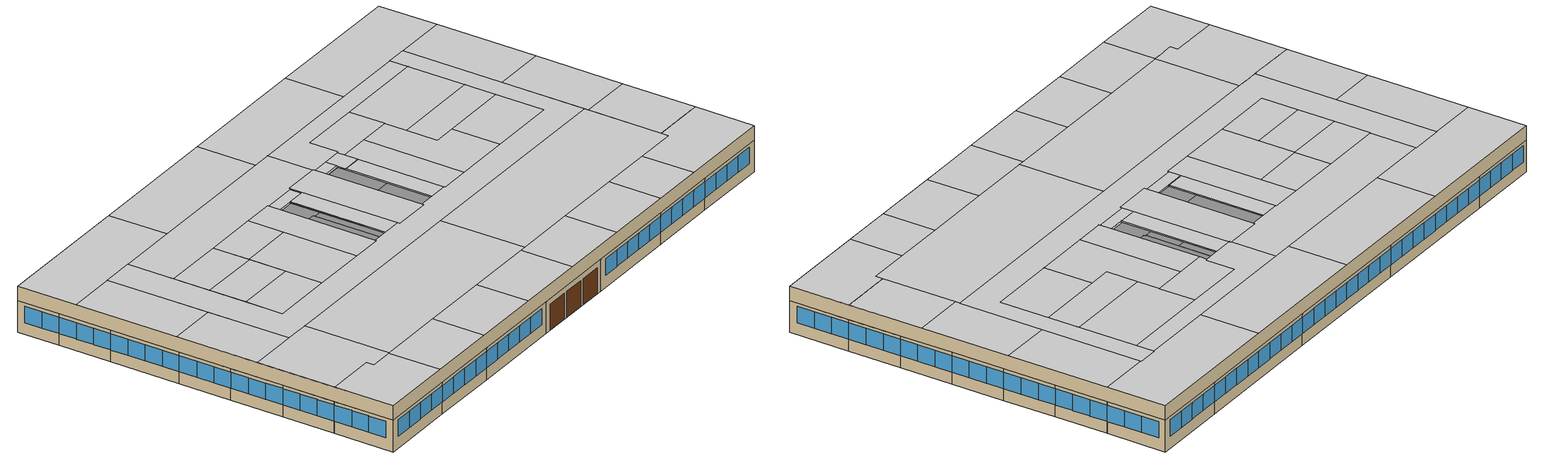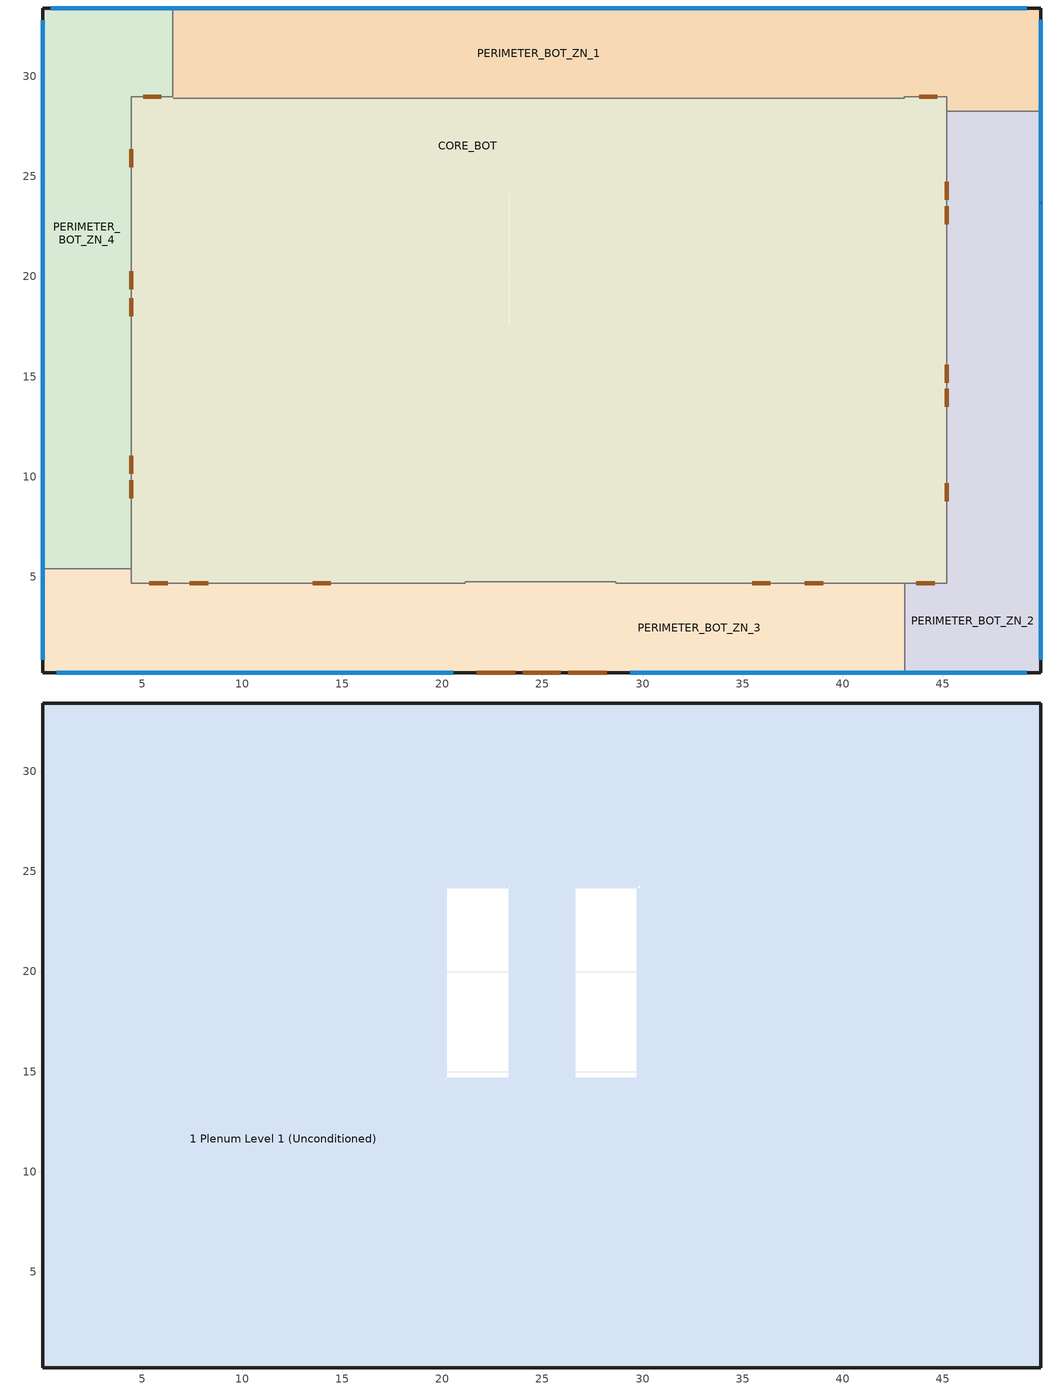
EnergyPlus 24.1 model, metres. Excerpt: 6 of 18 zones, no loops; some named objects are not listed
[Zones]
CORE_BOT
 floor ground (aim2882): 12.71,20.47 12.71,24.23 17.54,24.23 17.54,20.47 z0; 29.72,23.47 29.72,24.16 29.87,24.16 29.87,26.65 34.98,26.65 34.98,22.31 32.39,22.31 32.39,23.47 z0; 34.98,22.31 34.98,26.65 39.4,26.65 39.4,14.63 35.59,14.63 35.59,22.31 z0; 39.4,14.63 39.4,26.65 43,26.65 43,13.95 40.69,13.95 40.69,14.63 z0; 32.39,10.47 32.39,14.63 40.69,14.63 40.69,13.95 43,13.95 43,4.68 35,4.68 35,10.47 z0; 29.87,26.65 29.87,28.91 43.09,28.91 43.09,28.98 45.2,28.98 45.2,4.68 43,4.68 43,26.65 z0; 28.67,4.68 28.67,12.45 32.39,12.45 32.39,10.47 35,10.47 35,4.68 z0; 32.39,14.63 32.39,22.31 35.59,22.31 35.59,14.63 z0; 20.2,14.7 20.2,17.59 20.88,17.59 20.88,14.7 z0; 29.06,14.7 29.06,17.6 29.72,17.6 29.72,14.7 z0; 20.88,14.7 20.88,17.59 23.31,17.59 23.31,14.7 z0; 26.64,14.7 26.64,17.6 29.06,17.6 29.06,14.7 z0; 17.54,12.45 17.54,14.63 20.2,14.63 20.2,14.7 23.38,14.7 23.38,14.55 26.64,14.55 26.64,14.7 29.72,14.7 29.72,14.63 32.39,14.63 32.39,12.45 28.67,12.45 28.67,4.76 21.15,4.76 21.15,12.45 z0; 23.31,14.7 23.31,17.59 23.38,17.59 23.38,24.31 26.64,24.31 26.64,14.55 23.38,14.55 23.38,14.7 z0; 20.2,17.59 20.2,24.16 23.31,24.16 23.31,17.59 z0; 26.64,17.6 26.64,24.16 29.72,24.16 29.72,17.6 z0; 17.54,14.63 17.54,24.23 20.05,24.23 20.2,24.16 20.2,14.63 z0; 29.72,14.63 29.72,23.47 32.39,23.47 32.39,14.63 z0; 12.71,14.63 12.71,20.47 17.54,20.47 17.54,14.63 z0; 14.9,4.68 14.9,10.47 17.54,10.47 17.54,12.45 21.15,12.45 21.15,4.68 z0; 6.56,4.68 6.56,13.95 12.63,13.95 12.63,14.63 17.54,14.63 17.54,10.47 14.9,10.47 14.9,4.68 z0; 6.56,13.95 6.56,26.69 12.63,26.69 12.63,24.23 12.71,24.23 12.71,14.63 12.63,14.63 12.63,13.95 z0; 6.56,26.69 6.56,28.91 29.87,28.91 29.87,24.16 26.64,24.16 26.64,24.31 23.38,24.31 23.38,24.16 20.2,24.16 20.2,24.23 12.63,24.23 12.63,26.69 z0; 4.44,4.68 4.44,28.98 6.52,28.98 6.56,28.91 6.56,26.73 6.52,26.65 6.52,4.68 z0
 wall to PERIMETER_BOT_ZN_1 ({80148992-2e3f-48ac-8c4d-8f17d7c01d4a}): 43.09,28.91 30.94,28.91 29.87,28.91 18.71,28.91 6.56,28.91 z0:2.71
 wall to PERIMETER_BOT_ZN_1 (aim2911): 45.2,28.27 45.2,28.98 43.09,28.98 43.09,28.91 z0:2.71
 wall to PERIMETER_BOT_ZN_3 (aim2911): 28.67,4.68 35,4.68 37.01,4.68 43,4.68 / 6.83,4.68 12.93,4.68 14.9,4.68 21.15,4.68 / 4.44,5.41 4.44,4.68 6.52,4.68 z0:2.71; 21.15,4.7 21.15,4.76 / 28.67,4.76 28.67,4.7 z0:2.7; 43,4.68,0 43.09,4.68,0 43.09,4.68,2.71 43,4.68,2.7; 6.56,4.68,0 6.83,4.68,0 6.83,4.68,2.71 6.56,4.68,2.7
 wall to PERIMETER_BOT_ZN_2 (aim2911): 43.09,4.68 45.2,4.68 45.2,5.41 45.2,9.99 45.2,14.55 45.2,19.13 45.2,23.68 45.2,28.27 z0:2.71
 wall to PERIMETER_BOT_ZN_3 ({80148992-2e3f-48ac-8c4d-8f17d7c01d4a}): 21.15,4.76 28.67,4.76 z0:2.71
 wall to PERIMETER_BOT_ZN_4 (aim2911): 4.44,25.2 4.44,19.12 4.44,14.56 4.44,9.99 4.44,5.41 / 6.52,28.98 4.44,28.98 z0:2.71; 4.44,25.2,0 4.44,25.2,2.71 4.44,28.98,2.71 4.44,28.97,2.7 4.44,28.97,0
 door inside (aim2945): 38.11,4.68 39.02,4.68 / 35.48,4.68 36.39,4.68 / 44.74,28.98 43.83,28.98 / 45.2,23.84 45.2,24.74 / 45.2,22.62 45.2,23.52 / 45.2,14.71 45.2,15.61 / 45.2,13.49 45.2,14.39 / 45.2,8.77 45.2,9.67 / 43.69,4.68 44.59,4.68 / 13.51,4.68 14.41,4.68 / 7.39,4.68 8.29,4.68 / 5.36,4.68 6.27,4.68 / 4.44,9.83 4.44,8.93 / 4.44,11.05 4.44,10.15 / 4.44,18.92 4.44,18.01 / 4.44,20.26 4.44,19.36 / 4.44,26.36 4.44,25.46 / 5.96,28.98 5.06,28.98 z0.01:2.13
PERIMETER_BOT_ZN_1
 floor ground (aim2882): 6.52,28.98 6.52,33.42 18.71,33.42 18.71,28.91 6.56,28.91 z0; 18.71,28.91 18.71,33.42 30.94,33.42 30.94,28.91 z0; 30.94,28.91 30.94,33.42 43.09,33.42 43.09,28.91 z0; 43.09,28.98 43.09,33.42 49.89,33.42 49.89,28.27 45.2,28.27 45.2,28.98 z0
 wall outside (aim2773): 49.89,28.27 49.89,33.42 43.09,33.42 30.94,33.42 18.71,33.42 6.52,33.42 z0:2.71
 wall to PERIMETER_BOT_ZN_4 (aim2911): 6.52,33.42 6.52,28.98 z0:2.71
 wall to PERIMETER_BOT_ZN_2 (aim2911): 45.2,28.27 49.89,28.27 z0:2.71
 window (aim2976): 14.13,33.42 12.62,33.42 / 12.61,33.42 11.1,33.42 / 11.08,33.42 9.57,33.42 / 9.56,33.42 8.05,33.42 / 8.04,33.42 6.53,33.42 / 15.66,33.42 14.15,33.42 / 17.18,33.42 15.67,33.42 / 18.7,33.42 17.19,33.42 / 21.75,33.42 20.24,33.42 / 30.9,33.42 29.39,33.42 / 29.37,33.42 27.86,33.42 / 27.85,33.42 26.34,33.42 / 20.23,33.42 18.72,33.42 / 24.8,33.42 23.29,33.42 / 23.28,33.42 21.77,33.42 / 26.32,33.42 24.81,33.42 / 40.04,33.42 38.53,33.42 / 36.99,33.42 35.48,33.42 / 38.52,33.42 37.01,33.42 / 41.56,33.42 40.05,33.42 / 43.08,33.42 41.58,33.42 / 35.47,33.42 33.96,33.42 / 33.94,33.42 32.43,33.42 / 32.42,33.42 30.94,33.42 / 49.18,33.42 47.67,33.42 / 44.61,33.42 43.1,33.42 / 46.14,33.42 44.63,33.42 / 47.66,33.42 46.15,33.42 / 49.89,31.32 49.89,32.83 / 49.89,28.28 49.89,29.79 / 49.89,29.8 49.89,31.31 z1.03:2.42
PERIMETER_BOT_ZN_2
 floor ground (aim2882): 45.2,23.68 45.2,28.27 49.89,28.27 49.89,23.68 z0; 45.2,19.13 45.2,23.68 49.89,23.68 49.89,19.13 z0; 45.2,14.55 45.2,19.13 49.89,19.13 49.89,14.55 z0; 45.2,9.99 45.2,14.55 49.89,14.55 49.89,9.99 z0; 45.2,5.41 45.2,9.99 49.89,9.99 49.89,5.41 z0; 43.09,0.19 43.09,4.68 45.2,4.68 45.2,5.41 49.89,5.41 49.89,0.19 z0
 wall outside (aim2773): 43.09,0.19 49.89,0.19 49.89,5.41 49.89,9.99 49.89,14.55 49.89,19.13 49.89,23.68 49.89,28.27 z0:2.71
 wall to PERIMETER_BOT_ZN_3 (aim2911): 43.09,4.68 43.09,0.19 z0:2.71
 window (aim2976): 49.89,25.23 49.89,26.74 / 49.89,23.7 49.89,25.21 / 49.89,26.75 49.89,28.26 / 49.89,20.66 49.89,22.17 / 49.89,19.14 49.89,20.64 / 49.89,22.18 49.89,23.67 / 49.89,16.08 49.89,17.59 / 49.89,14.56 49.89,16.07 / 49.89,17.61 49.89,19.12 / 49.89,11.51 49.89,13.02 / 49.89,9.99 49.89,11.5 / 49.89,13.04 49.89,14.54 / 49.89,6.94 49.89,8.45 / 49.89,5.42 49.89,6.93 / 49.89,8.46 49.89,9.97 / 49.89,0.84 49.89,2.35 / 49.89,2.37 49.89,3.88 / 49.89,3.89 49.89,5.4 / 47.67,0.19 49.18,0.19 / 43.1,0.19 44.61,0.19 / 46.15,0.19 47.66,0.19 / 44.63,0.19 46.14,0.19 z1.03:2.42
PERIMETER_BOT_ZN_3
 floor ground (aim2882): 37.01,0.19 37.01,4.68 43.09,4.68 43.09,0.19 z0; 28.67,0.19 28.67,4.68 37.01,4.68 37.01,0.19 z0; 21.15,0.19 21.15,4.76 28.67,4.76 28.67,0.19 z0; 12.93,0.19 12.93,4.68 21.15,4.68 21.15,0.19 z0; 6.83,0.19 6.83,4.68 12.93,4.68 12.93,0.19 z0; 0.04,0.19 0.04,5.41 4.44,5.41 4.44,4.68 6.83,4.68 6.83,0.19 z0
 wall outside (aim2773): 0.04,5.41 0.04,0.19 6.83,0.19 12.93,0.19 21.15,0.19 28.67,0.19 37.01,0.19 43.09,0.19 z0:2.71
 wall to PERIMETER_BOT_ZN_4 (aim2911): 4.44,5.41 0.04,5.41 z0:2.71
 window (aim2976): 41.58,0.19 43.08,0.19 / 40.05,0.19 41.56,0.19 / 38.53,0.19 40.04,0.19 / 37.01,0.19 38.52,0.19 / 29.39,0.19 30.9,0.19 / 35.48,0.19 36.99,0.19 / 33.96,0.19 35.47,0.19 / 32.43,0.19 33.94,0.19 / 30.91,0.19 32.42,0.19 / 19.03,0.19 20.54,0.19 / 17.51,0.19 19.02,0.19 / 15.98,0.19 17.49,0.19 / 14.46,0.19 15.97,0.19 / 12.94,0.19 14.44,0.19 / 6.84,0.19 8.35,0.19 / 8.36,0.19 9.87,0.19 / 9.89,0.19 11.4,0.19 / 11.41,0.19 12.92,0.19 / 0.74,0.19 2.25,0.19 / 2.27,0.19 3.78,0.19 / 3.79,0.19 5.3,0.19 / 5.31,0.19 6.82,0.19 / 0.04,2.35 0.04,0.84 / 0.04,5.4 0.04,3.89 / 0.04,3.88 0.04,2.37 z1.03:2.42
 door (aim2903): 26.29,0.19 28.2,0.19 / 24.01,0.19 25.92,0.19 / 21.72,0.19 23.63,0.19 z0.01:2.22
PERIMETER_BOT_ZN_4
 floor ground (aim2882): 0.04,5.41 0.04,9.99 4.44,9.99 4.44,5.41 z0; 0.04,9.99 0.04,14.56 4.44,14.56 4.44,9.99 z0; 0.04,14.56 0.04,19.12 4.44,19.12 4.44,14.56 z0; 0.04,19.12 0.04,25.2 4.44,25.2 4.44,19.12 z0; 0.04,25.2 0.04,29.77 4.44,29.77 4.44,25.2 z0; 0.04,29.77 0.04,33.42 6.52,33.42 6.52,28.98 4.44,28.98 4.44,29.77 z0
 wall outside (aim2773): 6.52,33.42 0.04,33.42 0.04,29.77 0.04,25.2 0.04,19.12 0.04,14.56 0.04,9.99 0.04,5.41 z0:2.71
 window (aim2976): 0.04,14.55 0.04,13.04 / 0.04,13.02 0.04,11.51 / 0.04,11.5 0.04,10 / 0.04,19.12 0.04,17.61 / 0.04,17.59 0.04,16.08 / 0.04,16.07 0.04,14.57 / 0.04,25.19 0.04,23.69 / 0.04,23.69 0.04,22.18 / 0.04,22.17 0.04,20.66 / 0.04,20.64 0.04,19.13 / 0.04,29.77 0.04,28.26 / 0.04,28.24 0.04,26.73 / 0.04,26.72 0.04,25.21 / 3.46,33.42 1.95,33.42 / 1.94,33.42 0.43,33.42 / 6.51,33.42 5,33.42 / 4.99,33.42 3.48,33.42 / 0.04,32.81 0.04,31.31 / 0.04,31.29 0.04,29.78 / 0.04,6.93 0.04,5.42 / 0.04,9.97 0.04,8.46 / 0.04,8.45 0.04,6.94 z1.03:2.42
1 Plenum Level 1 (Unconditioned)
 floor outside (aim2760): 23.31,17.59 23.31,24.16 23.38,24.16 23.38,17.59 z2.71; 6.52,4.7 6.52,26.73 6.56,26.69 6.56,4.7 z2.71
 floor to PERIMETER_BOT_ZN_3 (aim2760): 21.15,4.76 21.17,4.76 21.17,0.23 28.66,0.23 28.66,4.76 28.67,4.68 28.67,0.19 21.15,0.19 z2.71; 21.17,4.76 28.66,4.76 28.66,0.23 21.17,0.23 z2.71; 12.93,0.23 21.13,0.23 21.13,4.68 12.93,4.68 21.15,4.68 21.15,0.19 12.93,0.19 z2.71; 12.93,4.68 21.13,4.68 21.13,0.23 12.93,0.23 z2.71; 6.83,0.23 12.93,0.23 12.93,0.19 6.83,0.19 z2.71; 6.83,4.68 12.93,4.68 12.93,0.23 6.83,0.23 z2.71; 0.04,5.41 0.08,5.41 0.08,0.32 6.83,0.32 6.83,0.19 0.04,0.19 z2.71; 0.08,5.41 4.44,5.41 4.44,4.68 6.83,4.68 6.83,0.32 0.08,0.32 z2.71; 37.01,0.23 43.09,0.23 43.09,0.19 37.01,0.19 z2.71; 37.01,4.68 43.09,4.68 43.09,0.23 37.01,0.23 z2.71; 28.67,0.23 37.01,0.23 37.01,0.19 28.67,0.19 z2.71; 28.67,4.68 37,4.68 37,0.23 28.67,0.23 z2.71
 floor to CORE_BOT (aim2760): 17.54,14.63 20.2,14.63 20.2,14.7 23.38,14.7 23.38,14.61 17.55,14.61 17.55,12.46 21.17,12.46 21.17,4.76 21.15,4.76 21.15,12.45 17.54,12.45 z2.71; 26.64,14.7 29.72,14.7 29.72,14.63 32.39,14.63 32.39,12.45 28.67,12.45 28.67,4.76 28.66,4.76 28.66,12.46 32.38,12.46 32.38,14.55 26.64,14.55 z2.71; 17.55,14.61 23.38,14.61 23.38,14.55 32.38,14.55 32.38,12.46 28.66,12.46 28.66,4.76 21.17,4.76 21.17,12.46 17.55,12.46 z2.71; 26.49,24.31 26.64,24.31 26.64,14.55 26.49,14.55 z2.71; 23.31,17.59 23.38,17.59 23.38,24.31 23.45,24.31 23.45,14.61 23.38,14.61 23.38,14.7 23.31,14.7 z2.71; 23.38,14.61 23.45,14.61 23.45,24.31 26.49,24.31 26.49,14.55 23.38,14.55 z2.71; 17.54,20.47 17.55,24.22 17.55,14.64 17.54,14.63 z2.71; 20.06,24.22 20.2,24.23 20.2,14.7 20.06,14.64 z2.71; 17.55,24.22 20.06,24.22 20.06,14.64 17.55,14.64 z2.71; 29.72,23.47 29.87,23.46 29.87,14.64 29.72,14.63 z2.71; 32.38,23.46 32.39,22.31 32.39,14.63 32.38,14.64 z2.71; 29.87,23.46 32.38,23.46 32.38,14.64 29.87,14.64 z2.71; 12.71,20.47 17.54,20.47 17.54,14.63 17.52,14.64 17.52,20.46 12.72,20.46 12.72,14.64 12.71,14.63 z2.71; 12.72,20.46 17.52,20.46 17.52,14.64 12.72,14.64 z2.71; 14.9,10.47 17.54,10.47 17.54,12.45 21.15,12.45 21.15,4.68 14.9,4.68 z2.71; 14.89,4.7 14.89,10.48 17.52,10.48 17.52,14.61 12.7,14.61 12.7,14.63 17.54,14.63 17.54,10.47 14.9,10.47 14.9,4.68 6.83,4.68 6.56,4.7 z2.71; 6.56,13.95 12.63,13.95 12.63,14.63 12.7,14.61 17.52,14.61 17.52,10.48 14.89,10.48 14.89,4.7 6.56,4.7 z2.71; 12.7,20.5 12.71,20.47 12.71,14.63 12.7,14.63 z2.71; 12.66,24.23 12.71,24.23 12.71,20.5 12.66,20.5 z2.71; 6.56,26.69 12.63,26.69 12.63,24.23 12.66,24.23 12.66,20.5 12.7,20.5 12.7,14.63 12.63,14.63 12.63,13.95 6.56,13.95 z2.71; 26.64,24.31 29.87,24.31 29.72,24.16 26.64,24.16 z2.71; 12.7,24.31 23.31,24.31 23.31,24.16 20.2,24.16 20.05,24.23 12.7,24.23 z2.71; 6.56,28.9 6.67,28.91 24.97,28.91 24.97,24.31 12.7,24.31 12.63,24.23 12.63,26.69 6.56,26.69 z2.71; 24.97,28.91 29.87,28.91 29.87,24.31 24.97,24.31 z2.71; 4.44,28.98 6.56,28.98 6.56,28.9 4.46,28.9 4.46,4.7 6.52,4.7 6.52,4.68 4.44,4.68 z2.71; 4.46,28.9 6.56,28.9 6.56,26.73 6.52,26.65 6.52,4.7 4.46,4.7 z2.71; 12.71,20.5 17.54,20.5 17.54,20.47 12.71,20.47 z2.71; 12.71,24.23 17.54,24.23 17.54,20.5 12.71,20.5 z2.71; 29.72,24.16 29.87,24.16 29.87,23.55 32.47,23.55 32.47,22.4 34.9,22.4 34.9,26.65 34.98,26.65 34.98,22.31 32.39,22.31 32.39,23.47 29.72,23.47 z2.71; 29.87,26.65 34.9,26.65 34.9,22.4 32.47,22.4 32.47,23.55 29.87,23.55 z2.71; 34.98,26.65 39.4,26.65 39.4,14.63 35.59,14.63 35.59,22.31 34.98,22.31 z2.71; 39.4,26.65 39.5,26.65 39.5,14.63 39.4,14.63 z2.71; 39.5,26.65 43,26.65 43,13.95 40.69,13.95 40.69,14.63 39.5,14.63 z2.71; 32.39,14.63 39.5,14.63 39.5,14.55 32.49,14.55 32.49,10.54 35.08,10.54 35.08,4.77 43,4.77 43,4.68 35,4.68 35,10.47 32.39,10.47 z2.71; 32.49,14.55 39.5,14.55 39.5,14.63 40.69,14.63 40.69,13.95 43,13.95 43,4.77 35.08,4.77 35.08,10.54 32.49,10.54 z2.71; 34.9,26.72 39.5,26.72 39.5,26.65 34.9,26.65 z2.71; 43,4.77 45.11,4.77 45.11,28.9 43.09,28.91 43.09,28.98 45.2,28.98 45.2,23.7 45.2,19.13 45.2,14.55 45.2,9.99 45.2,4.68 43,4.68 z2.71; 29.87,28.91 43.01,28.91 45.11,28.9 45.11,4.77 43,4.77 43,26.65 39.5,26.65 39.5,26.72 34.9,26.72 34.9,26.65 29.87,26.65 z2.71; 28.67,12.45 32.39,12.45 32.39,10.47 35,10.47 35,4.68 28.67,4.68 z2.71; 32.39,22.31 32.4,22.3 32.4,14.64 32.39,14.63 z2.71; 35.57,22.3 35.59,22.31 35.59,14.63 35.57,14.64 z2.71; 32.4,22.3 35.57,22.3 35.57,14.64 32.4,14.64 z2.71
 floor to PERIMETER_BOT_ZN_4 (aim2760): 0.04,9.99 0.08,9.98 0.08,5.41 0.04,5.41 z2.71; 4.42,9.99 4.44,9.99 4.44,5.41 4.42,5.41 z2.71; 0.08,9.98 4.42,9.98 4.42,5.41 0.08,5.41 z2.71; 0.04,14.56 4.44,14.56 4.44,9.99 4.42,9.99 4.42,14.55 0.08,14.55 0.08,9.99 0.04,9.99 z2.71; 0.08,14.55 4.42,14.55 4.42,9.99 0.08,9.99 z2.71; 0.04,19.12 4.44,19.12 4.44,14.56 0.04,14.56 z2.71; 0.04,25.2 0.08,25.2 0.08,19.12 0.04,19.12 z2.71; 0.08,25.2 4.44,25.2 4.44,19.12 0.08,19.12 z2.71; 0.04,29.77 4.44,29.77 4.44,25.2 0.04,25.2 z2.71; 0.04,33.42 6.52,33.42 6.52,28.98 4.44,28.98 4.44,29.77 0.04,29.77 z2.71
 floor to PERIMETER_BOT_ZN_1 (aim2760): 6.52,33.42 18.71,33.42 18.71,33.3 6.58,33.3 6.58,28.91 6.52,28.91 z2.71; 6.58,33.3 18.71,33.3 18.71,28.91 6.58,28.91 z2.71; 18.71,33.42 30.94,33.42 30.94,33.3 18.71,33.3 z2.71; 18.71,33.3 24.97,33.3 24.97,28.91 18.71,28.91 z2.71; 24.97,33.3 30.94,33.3 30.94,28.91 24.97,28.91 z2.71; 30.94,33.42 43.09,33.42 43.09,28.91 43.01,28.91 43.01,33.3 30.94,33.3 z2.71; 30.94,33.3 43.01,33.3 43.01,28.91 30.94,28.91 z2.71; 43.09,33.42 49.89,33.42 49.89,28.27 49.85,28.27 49.85,33.38 43.09,33.38 z2.71; 43.09,33.38 49.85,33.38 49.85,28.27 45.2,28.27 45.2,28.98 43.09,28.98 z2.71
 floor to PERIMETER_BOT_ZN_2 (aim2760): 49.62,28.27 49.89,28.27 49.89,23.68 49.62,23.7 z2.71; 45.2,28.27 49.62,28.27 49.62,23.68 45.2,23.68 z2.71; 49.85,23.68 49.89,23.68 49.89,19.13 49.85,19.13 z2.71; 45.2,23.68 49.85,23.68 49.85,19.13 45.2,19.13 z2.71; 49.62,14.56 49.62,19.13 49.89,19.13 49.89,14.55 49.85,14.55 45.2,14.55 z2.71; 45.2,19.13 49.62,19.13 49.62,14.56 45.2,14.56 z2.71; 49.85,14.55 49.89,14.55 49.89,9.99 49.85,9.99 z2.71; 45.2,14.55 49.85,14.55 49.85,9.99 45.2,9.99 z2.71; 49.85,9.99 49.89,9.99 49.89,5.41 49.85,5.41 z2.71; 45.2,9.99 49.85,9.99 49.85,5.41 45.2,5.41 z2.71; 43.09,0.27 49.64,0.27 49.64,5.41 49.89,5.41 49.89,0.19 43.09,0.19 z2.71; 43.09,4.68 45.2,4.68 45.2,5.41 49.64,5.41 49.64,0.27 43.09,0.27 z2.71
 wall outside (aim2773): 49.89,33.42 0.04,33.42 0.04,0.19 49.89,0.19 49.89,33.42 z2.71:3.96
 ceiling to CORE_MID (aim2740): 26.64,14.55 26.64,24.31 23.31,24.31 23.31,14.55 z3.96; 20.2,14.63 20.2,24.23 17.54,24.23 17.54,14.63 z3.96; 17.54,14.63 17.54,21.08 12.71,21.08 12.71,14.63 z3.96; 12.71,14.63 12.71,17.83 7.22,17.83 7.22,14.63 z3.96; 12.71,17.83 12.71,21.03 7.22,21.03 7.22,17.83 z3.96; 12.71,21.03 12.71,24.23 7.22,24.23 7.22,21.03 z3.96; 17.54,21.08 17.54,24.23 12.71,24.23 12.71,21.08 z3.96; 45.2,12.22 45.2,28.3 43.45,28.3 43.45,14.63 29.72,14.63 29.72,14.7 26.64,14.7 26.64,14.55 23.31,14.55 23.31,14.7 20.2,14.7 20.2,14.63 7.22,14.63 7.22,28.3 4.42,28.3 4.42,12.22 z3.96; 35.33,23.55 35.33,26.7 29.87,26.7 29.87,24.16 29.72,24.16 29.72,23.55 z3.96; 43.45,21.67 43.45,26.7 35.33,26.7 35.33,21.67 z3.96; 43.45,18.93 43.45,21.67 35.33,21.67 35.33,18.93 z3.96; 43.45,14.63 43.45,18.93 37.31,18.93 37.31,14.63 z3.96; 37.31,14.63 37.31,18.93 35.33,18.93 35.33,23.55 32.39,23.55 32.39,14.63 z3.96; 32.39,14.63 32.39,23.55 29.72,23.55 29.72,14.63 z3.96; 25.31,4.74 25.31,12.22 6.55,12.22 6.55,4.74 z3.96; 45.2,4.74 45.2,12.22 25.31,12.22 25.31,4.74 z3.96; 20.05,24.23 20.2,24.16 23.31,24.16 23.31,24.31 26.52,24.31 26.52,28.3 7.22,28.3 7.22,24.23 z3.96; 29.87,24.16 29.87,26.7 43.45,26.7 43.45,28.3 26.52,28.3 26.52,24.16 z3.96
 ceiling to PERIMETER_MID_ZN_1 (aim2740): 12.62,28.3 12.62,33.42 0.04,33.42 0.04,28.3 z3.96; 24.81,28.3 24.81,33.42 12.62,33.42 12.62,28.3 z3.96; 37,28.3 37,33.42 24.81,33.42 24.81,28.3 z3.96; 49.89,28.3 49.89,33.42 37,33.42 37,28.3 z3.96
 ceiling to PERIMETER_MID_ZN_2 (aim2740): 49.89,19.54 49.89,28.3 45.2,28.3 45.2,19.54 z3.96; 49.89,11.87 49.89,19.54 45.2,19.54 45.2,11.87 z3.96; 49.89,5.41 49.89,11.87 45.2,11.87 45.2,5.41 z3.96; 49.89,0.19 49.89,5.41 45.2,5.41 45.2,4.74 41.56,4.74 41.56,0.19 z3.96
 ceiling to PERIMETER_MID_ZN_3 (aim2740): 41.56,0.19 41.56,4.74 36.99,4.74 36.99,0.19 z3.96; 36.99,0.19 36.99,4.74 30.91,4.74 30.91,0.19 z3.96; 30.91,0.19 30.91,4.74 24.81,4.74 24.81,0.19 z3.96; 24.81,0.19 24.81,4.74 18.7,4.74 18.7,0.19 z3.96; 18.7,0.19 18.7,4.74 12.62,4.74 12.62,0.19 z3.96; 12.62,0.19 12.62,4.74 6.53,4.74 6.53,0.19 z3.96; 6.53,0.19 6.53,4.74 4.42,4.74 4.42,5.41 0.04,5.41 0.04,0.19 z3.96
 ceiling to PERIMETER_MID_ZN_4 (aim2740): 4.42,19.4 4.42,28.3 0.04,28.3 0.04,19.4 z3.96; 4.42,12.22 4.42,19.4 0.04,19.4 0.04,12.22 z3.96; 4.42,5.41 4.42,4.74 6.55,4.74 6.55,12.22 0.04,12.22 0.04,5.41 z3.96
[Building]
bldg-1: Loads Convergence Tolerance Value {W}=0.1; Temperature Convergence Tolerance Value {deltaC}=0.5; Solar Distribution=FullExterior; Maximum Number of Warmup Days=25; Minimum Number of Warmup Days=6
[Site:Location]
Portland&#44 OR: Latitude {deg}=45.516; Longitude {deg}=-122.681; Time Zone {hr}=-8; Elevation {m}=278.871
[SizingPeriod:DesignDay] Day of Month=21; Dry-Bulb Temperature Range Modifier Type=DefaultMultipliers; Humidity Condition Type=Wetbulb; Barometric Pressure {Pa}=101253; Rain Indicator=No; Snow Indicator=No; Daylight Saving Time Indicator=No; Begin Environment Reset Mode=FullResetAtBeginEnvironment
Name | Month | Day Type | Maximum Dry-Bulb Temperature {C} | Daily Dry-Bulb Temperature Range {deltaC} | Wetbulb or DewPoint at Maximum Dry-Bulb {C} | Wind Speed {m/s} | Wind Direction {deg} | Solar Model Indicator | ASHRAE Clear Sky Optical Depth for Beam Irradiance (taub) | ASHRAE Clear Sky Optical Depth for Diffuse Irradiance (taud) | Sky Clearness
Portland Intl AP Ann Clg .4% Condns DB=>MWB | 8 | SummerDesignDay | 32.9 | 11.9 | 19.7 | 4.6 | 310 | ASHRAETau | 0.357 | 2.486
Portland Intl AP Ann Htg 99.6% Condns DB | 12 | WinterDesignDay | -3.9 | 0 | -3.9 | 4.5 | 120 | ASHRAEClearSky |  |  | 0
[Site:WaterMainsTemperature]
Calculation Method=Correlation; Annual Average Outdoor Air Temperature {C}=11.2167; Maximum Difference In Monthly Average Outdoor Air Temperatures {deltaC}=14.3
[Material] Thermal Absorptance=0.9; Solar Absorptance=0.7; Visible Absorptance=0.7
Name | Roughness | Thickness {m} | Conductivity {W/m-K} | Density {kg/m3} | Specific Heat {J/kg-K}
aim2745 | MediumRough | 0.0095 | 0.0439 | 190 | 1360
aim2752 | MediumRough | 0.1016 | 2.31 | 2322 | 832
aim2765 | MediumRough | 0.0127 | 0.057 | 288 | 1339
aim2778 | MediumRough | 0.0254 | 0.72 | 1856 | 840
aim2785 | MediumRough | 0.0159 | 0.16 | 800 | 1090
aim2792 | MediumRough | 0.017 | 0.0184873 | 23 | 1470
aim2799 | MediumRough | 0.001 | 20 | 1.2 | 1003.5
aim2887 | MediumRough | 0.1 | 2.31 | 2322 | 832
aim2894 | MediumRough | 0.1 | 0.0236 | 23 | 1470
aim2916 | MediumRough | 0.0127 | 0.16 | 800 | 1090
aim2929 | MediumRough | 0.0376 | 0.15 | 608 | 1630
aim2948 | MediumRough | 0.0008 | 45.28 | 7824 | 500
Std Wood 6inch | MediumSmooth | 0.15 | 0.12 | 540 | 1210
[Material:NoMass]
aim2906: Roughness=Smooth; Thermal Resistance {m2-K/W}=0.476191; Thermal Absorptance=0.9; Solar Absorptance=0.7; Visible Absorptance=0.7
[WindowMaterial:SimpleGlazingSystem]
{b9af73f1-317f-4251-8ca3-013fa602608e}: U-Factor {W/m2-K}=2.0612; Solar Heat Gain Coefficient=0.359; Visible Transmittance=0.3949
[Construction]
aim2740: aim2745, aim2752
aim2760: aim2765
aim2773: aim2778, aim2785, aim2792, aim2799, aim2785
aim2882: aim2887, aim2894, aim2745
aim2903: aim2906
aim2911: aim2916, aim2799, aim2916
aim2945: aim2948, aim2929, aim2948
aim2976: {b9af73f1-317f-4251-8ca3-013fa602608e}
InteriorFurnishings: Std Wood 6inch
[Construction:AirBoundary]
{80148992-2e3f-48ac-8c4d-8f17d7c01d4a}: None, 0
[Zone] Multiplier=1; Part of Total Floor Area=Yes
Name | Volume {m3}
1 Plenum Level 1 (Unconditioned) | 1803.49
CORE_BOT | 2607.34
PERIMETER_BOT_ZN_1 | 530.519
PERIMETER_BOT_ZN_2 | 374.689
PERIMETER_BOT_ZN_3 | 524.204
PERIMETER_BOT_ZN_4 | 351.742
[InternalMass] Construction=InteriorFurnishings
Name | Zone or ZoneList | Surface Area {m2}
Core_bot_InternalMass_1 | CORE_BOT | 1967.077
Perimeter_bot_ZN_3_InternalMass_1 | Perimeter_bot_ZN_3 | 414.675
Perimeter_bot_ZN_2_InternalMass_1 | Perimeter_bot_ZN_2 | 262.5073
Perimeter_bot_ZN_1_InternalMass_1 | Perimeter_bot_ZN_1 | 414.6723
Perimeter_bot_ZN_4_InternalMass_1 | Perimeter_bot_ZN_4 | 262.5056
[People] Number of People Calculation Method=People; Fraction Radiant=0.3
Name | Zone or ZoneList or Space or SpaceList | Number of People Schedule | Number of People | Activity Level Schedule | Sensible Heat Fraction
aim0267_people | 1 Plenum Level 1 (Unconditioned) | Off - 24 Hours | 0 | activity_0.0
aim0375_people; aim0399_people; aim0415_people; aim0431_people; aim0447_people; aim0463_people; aim0479_people; aim0495_people; aim0553_people; aim0573_people; aim0739_people; aim0803_people; aim0822_people; aim0880_people; aim1052_people; aim1070_people; aim2638_people; aim2660_people | CORE_BOT | IDF Occupancy | 0 | activity_120.0800096 | 0.777829
aim0513_people; aim0533_people; aim0858_people | CORE_BOT | IDF Occupancy | 8 | activity_120.0800096 | 0.777829
aim0840_people | CORE_BOT | IDF Occupancy | 4 | activity_120.0800096 | 0.777829
aim1707_people; aim1723_people | CORE_BOT | Off - 24 Hours | 0 | activity_0.0
aim0755_people; aim0771_people; aim0787_people | PERIMETER_BOT_ZN_1 | IDF Occupancy | 8 | activity_120.0800096 | 0.777829
aim0904_people | PERIMETER_BOT_ZN_1 | IDF Occupancy | 1 | activity_120.0800096 | 0.777829
aim0922_people; aim0938_people; aim0954_people; aim0970_people; aim0986_people; aim1002_people | PERIMETER_BOT_ZN_2 | IDF Occupancy | 1 | activity_120.0800096 | 0.777829
aim0341_people; aim0591_people; aim1036_people | PERIMETER_BOT_ZN_3 | IDF Occupancy | 0 | activity_120.0800096 | 0.777829
aim0607_people; aim0623_people; aim1020_people | PERIMETER_BOT_ZN_3 | IDF Occupancy | 1 | activity_120.0800096 | 0.777829
aim0641_people; aim0657_people; aim0673_people; aim0689_people; aim0705_people; aim0721_people | PERIMETER_BOT_ZN_4 | IDF Occupancy | 1 | activity_120.0800096 | 0.777829
[Lights] Fraction Replaceable=1
Name | Zone or ZoneList or Space or SpaceList | Schedule | Design Level Calculation Method | Watts per Floor Area {W/m2} | Lighting Level {W}
aim0267_lights | 1 Plenum Level 1 (Unconditioned) | Off - 24 Hours | Watts/Area | 0
aim0375_lights | CORE_BOT | IDF Lighting | LightingLevel |  | 534.999
aim0399_lights | CORE_BOT | IDF Lighting | LightingLevel |  | 132.805
aim0415_lights | CORE_BOT | IDF Lighting | LightingLevel |  | 40.5035
aim0431_lights | CORE_BOT | IDF Lighting | LightingLevel |  | 40.5338
aim0447_lights | CORE_BOT | IDF Lighting | LightingLevel |  | 112.019
aim0463_lights | CORE_BOT | IDF Lighting | LightingLevel |  | 112.069
aim0479_lights | CORE_BOT | IDF Lighting | LightingLevel |  | 214.133
aim0495_lights | CORE_BOT | IDF Lighting | LightingLevel |  | 171.462
aim0513_lights | CORE_BOT | IDF Lighting | LightingLevel |  | 581.204
aim0533_lights | CORE_BOT | IDF Lighting | LightingLevel |  | 558.907
aim0553_lights | CORE_BOT | IDF Lighting | LightingLevel |  | 297.313
aim0573_lights | CORE_BOT | IDF Lighting | LightingLevel |  | 169.258
aim0739_lights | CORE_BOT | IDF Lighting | LightingLevel |  | 81.0093
aim0803_lights | CORE_BOT | IDF Lighting | LightingLevel |  | 68.8596
aim0822_lights | CORE_BOT | IDF Lighting | LightingLevel |  | 161.444
aim0840_lights | CORE_BOT | IDF Lighting | LightingLevel |  | 560.981
aim0858_lights | CORE_BOT | IDF Lighting | LightingLevel |  | 581.378
aim0880_lights | CORE_BOT | IDF Lighting | LightingLevel |  | 253.33
aim1052_lights | CORE_BOT | IDF Lighting | LightingLevel |  | 171.448
aim1070_lights | CORE_BOT | IDF Lighting | LightingLevel |  | 180.101
aim1707_lights; aim1723_lights | CORE_BOT | Off - 24 Hours | LightingLevel |  | 0
aim2638_lights; aim2660_lights | CORE_BOT | IDF Lighting | LightingLevel |  | 0
aim0755_lights | PERIMETER_BOT_ZN_1 | IDF Lighting | LightingLevel |  | 375.52
aim0771_lights | PERIMETER_BOT_ZN_1 | IDF Lighting | LightingLevel |  | 375.123
aim0787_lights | PERIMETER_BOT_ZN_1 | IDF Lighting | LightingLevel |  | 375.531
aim0904_lights | PERIMETER_BOT_ZN_1 | IDF Lighting | LightingLevel |  | 138.497
aim0922_lights | PERIMETER_BOT_ZN_2 | IDF Lighting | LightingLevel |  | 138.284
aim0938_lights | PERIMETER_BOT_ZN_2 | IDF Lighting | LightingLevel |  | 138.291
aim0954_lights | PERIMETER_BOT_ZN_2 | IDF Lighting | LightingLevel |  | 138.285
aim0970_lights | PERIMETER_BOT_ZN_2 | IDF Lighting | LightingLevel |  | 138.289
aim0986_lights | PERIMETER_BOT_ZN_2 | IDF Lighting | LightingLevel |  | 138.286
aim1002_lights | PERIMETER_BOT_ZN_2 | IDF Lighting | LightingLevel |  | 162.917
aim0341_lights | PERIMETER_BOT_ZN_3 | IDF Lighting | LightingLevel |  | 63.7464
aim0591_lights | PERIMETER_BOT_ZN_3 | IDF Lighting | LightingLevel |  | 213.086
aim0607_lights | PERIMETER_BOT_ZN_3 | IDF Lighting | LightingLevel |  | 138.153
aim0623_lights | PERIMETER_BOT_ZN_3 | IDF Lighting | LightingLevel |  | 162.936
aim1020_lights | PERIMETER_BOT_ZN_3 | IDF Lighting | LightingLevel |  | 138.155
aim1036_lights | PERIMETER_BOT_ZN_3 | IDF Lighting | LightingLevel |  | 213.077
aim0641_lights | PERIMETER_BOT_ZN_4 | IDF Lighting | LightingLevel |  | 138.383
aim0657_lights; aim0705_lights | PERIMETER_BOT_ZN_4 | IDF Lighting | LightingLevel |  | 138.385
aim0673_lights | PERIMETER_BOT_ZN_4 | IDF Lighting | LightingLevel |  | 138.386
aim0689_lights | PERIMETER_BOT_ZN_4 | IDF Lighting | LightingLevel |  | 138.186
aim0721_lights | PERIMETER_BOT_ZN_4 | IDF Lighting | LightingLevel |  | 138.927
[ElectricEquipment]
Name | Zone or ZoneList or Space or SpaceList | Schedule | Design Level Calculation Method | Watts per Floor Area {W/m2} | Design Level {W} | Fraction Latent | Fraction Radiant | Fraction Lost
aim0267_elec_equip | 1 Plenum Level 1 (Unconditioned) | Off - 24 Hours | Watts/Area | 0
aim0375_elec_equip | CORE_BOT | IDF Equipment | EquipmentLevel |  | 728.997
aim0399_elec_equip | CORE_BOT | IDF Equipment | EquipmentLevel |  | 258.677
aim0415_elec_equip | CORE_BOT | IDF Equipment | EquipmentLevel |  | 164.44
aim0431_elec_equip | CORE_BOT | IDF Equipment | EquipmentLevel |  | 163.064
aim0447_elec_equip | CORE_BOT | IDF Equipment | EquipmentLevel |  | 206.769
aim0463_elec_equip | CORE_BOT | IDF Equipment | EquipmentLevel |  | 190.471
aim0479_elec_equip | CORE_BOT | IDF Equipment | EquipmentLevel |  | 227.724
aim0495_elec_equip | CORE_BOT | IDF Equipment | EquipmentLevel |  | 349.671
aim0513_elec_equip | CORE_BOT | IDF Equipment | EquipmentLevel |  | 724.804
aim0533_elec_equip | CORE_BOT | IDF Equipment | EquipmentLevel |  | 630.569
aim0553_elec_equip | CORE_BOT | IDF Equipment | EquipmentLevel |  | 760.662
aim0573_elec_equip | CORE_BOT | IDF Equipment | EquipmentLevel |  | 407.792
aim0739_elec_equip | CORE_BOT | IDF Equipment | EquipmentLevel |  | 146.31
aim0803_elec_equip | CORE_BOT | IDF Equipment | EquipmentLevel |  | 155.994
aim0822_elec_equip | CORE_BOT | IDF Equipment | EquipmentLevel |  | 390.867
aim0840_elec_equip | CORE_BOT | IDF Equipment | EquipmentLevel |  | 362.612
aim0858_elec_equip | CORE_BOT | IDF Equipment | EquipmentLevel |  | 716.853
aim0880_elec_equip | CORE_BOT | IDF Equipment | EquipmentLevel |  | 669.532
aim1052_elec_equip | CORE_BOT | IDF Equipment | EquipmentLevel |  | 354.972
aim1070_elec_equip | CORE_BOT | IDF Equipment | EquipmentLevel |  | 198.187
aim1707_elec_equip; aim1723_elec_equip | CORE_BOT | Off - 24 Hours | EquipmentLevel |  | 0
aim2638_elec_equip; aim2660_elec_equip | CORE_BOT | IDF Elevator | EquipmentLevel |  | 0
aim0755_elec_equip | PERIMETER_BOT_ZN_1 | IDF Equipment | EquipmentLevel |  | 444.06
aim0771_elec_equip | PERIMETER_BOT_ZN_1 | IDF Equipment | EquipmentLevel |  | 445.227
aim0787_elec_equip | PERIMETER_BOT_ZN_1 | IDF Equipment | EquipmentLevel |  | 442.584
aim0904_elec_equip | PERIMETER_BOT_ZN_1 | IDF Equipment | EquipmentLevel |  | 270.543
aim0922_elec_equip | PERIMETER_BOT_ZN_2 | IDF Equipment | EquipmentLevel |  | 173.619
aim0938_elec_equip | PERIMETER_BOT_ZN_2 | IDF Equipment | EquipmentLevel |  | 172.287
aim0954_elec_equip | PERIMETER_BOT_ZN_2 | IDF Equipment | EquipmentLevel |  | 173.433
aim0970_elec_equip | PERIMETER_BOT_ZN_2 | IDF Equipment | EquipmentLevel |  | 172.647
aim0986_elec_equip | PERIMETER_BOT_ZN_2 | IDF Equipment | EquipmentLevel |  | 173.215
aim1002_elec_equip | PERIMETER_BOT_ZN_2 | IDF Equipment | EquipmentLevel |  | 273.768
aim0341_elec_equip | PERIMETER_BOT_ZN_3 | IDF Equipment | EquipmentLevel |  | 277.147
aim0591_elec_equip | PERIMETER_BOT_ZN_3 | IDF Equipment | EquipmentLevel |  | 297.965
aim0607_elec_equip | PERIMETER_BOT_ZN_3 | IDF Equipment | EquipmentLevel |  | 221.01
aim0623_elec_equip | PERIMETER_BOT_ZN_3 | IDF Equipment | EquipmentLevel |  | 271.888
aim1020_elec_equip | PERIMETER_BOT_ZN_3 | IDF Equipment | EquipmentLevel |  | 220.431
aim1036_elec_equip | PERIMETER_BOT_ZN_3 | IDF Equipment | EquipmentLevel |  | 302.006
aim0641_elec_equip | PERIMETER_BOT_ZN_4 | IDF Equipment | EquipmentLevel |  | 162.899
aim0657_elec_equip; aim0705_elec_equip | PERIMETER_BOT_ZN_4 | IDF Equipment | EquipmentLevel |  | 162.556
aim0673_elec_equip | PERIMETER_BOT_ZN_4 | IDF Equipment | EquipmentLevel |  | 162.213
aim0689_elec_equip | PERIMETER_BOT_ZN_4 | IDF Equipment | EquipmentLevel |  | 216.064
aim0721_elec_equip | PERIMETER_BOT_ZN_4 | IDF Equipment | EquipmentLevel |  | 203.932
Core_bot_Elevators_Equip | CORE_BOT | BLDG_ELEVATORS | EquipmentLevel |  | 16363.22 | 0 | 0.5 | 0
Elevators_Lights_Fan | CORE_BOT | ELEV_LIGHT_FAN_SCH_ADD_DF | EquipmentLevel |  | 125 | 0 | 0.5 | 0
[Daylighting:Controls] Daylighting Method=SplitFlux; Availability Schedule=DaylightAvailSch; Lighting Control Type=Continuousoff; Minimum Input Power Fraction for Continuous or ContinuousOff Dimming Control=0.2; Minimum Light Output Fraction for Continuous or ContinuousOff Dimming Control=0.2; Number of Stepped Control Steps=3; Probability Lighting will be Reset When Needed in Manual Stepped Control=1; Maximum Allowable Discomfort Glare Index=22; Fraction of Lights Controlled by Reference Point 1=0.3835; Illuminance Setpoint at Reference Point 1 {lux}=377; Fraction of Lights Controlled by Reference Point 2=0.1395; Illuminance Setpoint at Reference Point 2 {lux}=377
Name | Zone or Space | Glare Calculation Daylighting Reference Point | Glare Calculation Azimuth Angle of View Direction Clockwise from Zone y-Axis {deg} | Daylighting Reference Point 1 | Daylighting Reference Point 2
Perimeter_bot_ZN_1_DaylCtrl | Perimeter_bot_ZN_1 | Perimeter_bot_ZN_1_DaylRefPt1 | 180 | Perimeter_bot_ZN_1_DaylRefPt1 | Perimeter_bot_ZN_1_DaylRefPt2
Perimeter_bot_ZN_2_DaylCtrl | Perimeter_bot_ZN_2 | Perimeter_bot_ZN_2_DaylRefPt1 | 90 | Perimeter_bot_ZN_2_DaylRefPt1 | Perimeter_bot_ZN_2_DaylRefPt2
Perimeter_bot_ZN_3_DaylCtrl | Perimeter_bot_ZN_3 | Perimeter_bot_ZN_3_DaylRefPt1 | 0 | Perimeter_bot_ZN_3_DaylRefPt1 | Perimeter_bot_ZN_3_DaylRefPt2
Perimeter_bot_ZN_4_DaylCtrl | Perimeter_bot_ZN_4 | Perimeter_bot_ZN_4_DaylRefPt1 | 270 | Perimeter_bot_ZN_4_DaylRefPt1 | Perimeter_bot_ZN_4_DaylRefPt2
[ZoneInfiltration:DesignFlowRate] Temperature Term Coefficient=0; Velocity Squared Term Coefficient=0
Name | Zone or ZoneList or Space or SpaceList | Schedule | Design Flow Rate Calculation Method | Design Flow Rate {m3/s} | Flow Rate per Exterior Surface Area {m3/s-m2} | Constant Term Coefficient | Velocity Term Coefficient
Perimeter_bot_ZN_3_Infiltration | PERIMETER_BOT_ZN_3 | INFIL_SCH_PNNL | Flow/ExteriorWallArea | 0 | 0.000569572 | 0 | 0.224
Perimeter_bot_ZN_2_Infiltration | PERIMETER_BOT_ZN_2 | INFIL_SCH_PNNL | Flow/ExteriorWallArea | 0 | 0.000569572 | 0 | 0.224
Perimeter_bot_ZN_1_Infiltration | PERIMETER_BOT_ZN_1 | INFIL_SCH_PNNL | Flow/ExteriorWallArea | 0 | 0.000569572 | 0 | 0.224
Perimeter_bot_ZN_3_Door_Infiltration | PERIMETER_BOT_ZN_3 | INFIL_Door_Opening_SCH | Flow/Zone | 0.67866 |  | 1 | 0
Perimeter_bot_ZN_4_Infiltration | PERIMETER_BOT_ZN_4 | INFIL_SCH_PNNL | Flow/ExteriorWallArea | 0 | 0.000569572 | 0 | 0.224
1 Plenum Level 1 (Unconditioned) | 1 Plenum Level 1 (Unconditioned) | INFIL_SCH_PNNL | Flow/ExteriorWallArea | 0 | 0.000569572 | 0 | 0.224
[Exterior:Lights] Control Option=AstronomicalClock
Name | Schedule | Design Level {W}
Exterior_Lights_a | Exterior_lighting_schedule_a | 563.81
Exterior_Lights_b | Exterior_lighting_schedule_b_2016 | 407.66
Exterior_Lights_c | Exterior_lighting_schedule_c_2016 | 4714.72
[AirLoopHVAC:ReturnPlenum]
Air Loop HVAC Return Plenum 1: Zone=1 Plenum Level 1 (Unconditioned)
[EnergyManagementSystem:Sensor]
Name | Output:Variable or Output:Meter Index Key | Output:Variable or Output:Meter
OAT | Environment | Site Outdoor Air Drybulb Temperature
Facility_Int_LTG |  | InteriorLights:Electricity
[EnergyManagementSystem:Actuator] Actuated Component Type=Lights; Actuated Component Control Type=Electricity Rate
Name | Actuated Component Unique
aim0375_lights_Act | aim0375_lights
aim0399_lights_Act | aim0399_lights
aim0415_lights_Act | aim0415_lights
aim0431_lights_Act | aim0431_lights
aim0447_lights_Act | aim0447_lights
aim0463_lights_Act | aim0463_lights
aim0479_lights_Act | aim0479_lights
aim0495_lights_Act | aim0495_lights
aim0513_lights_Act | aim0513_lights
aim0533_lights_Act | aim0533_lights
aim0553_lights_Act | aim0553_lights
aim0573_lights_Act | aim0573_lights
aim0739_lights_Act | aim0739_lights
aim0803_lights_Act | aim0803_lights
aim0822_lights_Act | aim0822_lights
aim0840_lights_Act | aim0840_lights
aim0858_lights_Act | aim0858_lights
aim0880_lights_Act | aim0880_lights
aim1052_lights_Act | aim1052_lights
aim1070_lights_Act | aim1070_lights
aim1707_lights_Act | aim1707_lights
aim1723_lights_Act | aim1723_lights
aim2638_lights_Act | aim2638_lights
aim2660_lights_Act | aim2660_lights
aim1086_lights_Act | aim1086_lights
aim1106_lights_Act | aim1106_lights
aim1122_lights_Act | aim1122_lights
aim1138_lights_Act | aim1138_lights
aim1154_lights_Act | aim1154_lights
aim1170_lights_Act | aim1170_lights
aim1186_lights_Act | aim1186_lights
aim1202_lights_Act | aim1202_lights
aim1218_lights_Act | aim1218_lights
aim1250_lights_Act | aim1250_lights
aim1267_lights_Act | aim1267_lights
aim1283_lights_Act | aim1283_lights
aim1299_lights_Act | aim1299_lights
aim1315_lights_Act | aim1315_lights
aim1333_lights_Act | aim1333_lights
aim1349_lights_Act | aim1349_lights
aim1609_lights_Act | aim1609_lights
aim1625_lights_Act | aim1625_lights
aim1675_lights_Act | aim1675_lights
aim1691_lights_Act | aim1691_lights
aim1789_lights_Act | aim1789_lights
[Schedule:Day:Interval]
Off - 24 Hours All; Off - 24 Hours Sun; Schedule Day 1; Off - 24 Hours Winter Design Day; activity_0.0 Schedule Week Day; activity_0.0 Summer Design Day; activity_0.0 Winter Design Day; activity_120.0800096 Winter Design Day; IDF Elevator Sun; Schedule Day 13; IDF Elevator Winter Design Day: No, 24:00, 0
Off - 24 Hours Sat; IDF Elevator Sat: No, 07:00, 0, 09:00, 0.1, 13:00, 0.2, 16:00, 0.1, 24:00, 0
Off - 24 Hours Summer Design Day; IDF Elevator Summer Design Day: No, 24:00, 1
activity_120.0800096 Schedule Week Day; activity_120.0800096 Summer Design Day: No, 24:00, 120.08
IDF Elevator All: No, 07:00, 0.12, 08:00, 0.35, 09:00, 0.69, 10:00, 0.43, 11:00, 0.37, 12:00, 0.43, 13:00, 0.58, 14:00, 0.48, 16:00, 0.37, 17:00, 0.46, 18:00, 0.62, 24:00, 0.12
[Schedule:Week:Daily]
Off - 24 Hours Week Rule - Jan1-Jan4: Off - 24 Hours All, Off - 24 Hours All, Off - 24 Hours All, Off - 24 Hours All, Off - 24 Hours All, Off - 24 Hours All, Off - 24 Hours Sat, Schedule Day 1, Off - 24 Hours Summer Design Day, Off - 24 Hours Winter Design Day, Schedule Day 1, Schedule Day 1
Off - 24 Hours Week Rule - Jan5-Dec31: Off - 24 Hours Sun, Off - 24 Hours All, Off - 24 Hours All, Off - 24 Hours All, Off - 24 Hours All, Off - 24 Hours All, Off - 24 Hours Sat, Schedule Day 1, Off - 24 Hours Summer Design Day, Off - 24 Hours Winter Design Day, Schedule Day 1, Schedule Day 1
activity_0.0 Week Rule - Jan1-Dec31: activity_0.0 Schedule Week Day, activity_0.0 Schedule Week Day, activity_0.0 Schedule Week Day, activity_0.0 Schedule Week Day, activity_0.0 Schedule Week Day, activity_0.0 Schedule Week Day, activity_0.0 Schedule Week Day, activity_0.0 Schedule Week Day, activity_0.0 Summer Design Day, activity_0.0 Winter Design Day, activity_0.0 Schedule Week Day, activity_0.0 Schedule Week Day
activity_120.0800096 Week Rule - Jan1-Dec31: activity_120.0800096 Schedule Week Day, activity_120.0800096 Schedule Week Day, activity_120.0800096 Schedule Week Day, activity_120.0800096 Schedule Week Day, activity_120.0800096 Schedule Week Day, activity_120.0800096 Schedule Week Day, activity_120.0800096 Schedule Week Day, activity_120.0800096 Schedule Week Day, activity_120.0800096 Summer Design Day, activity_120.0800096 Winter Design Day, activity_120.0800096 Schedule Week Day, activity_120.0800096 Schedule Week Day
IDF Elevator Week Rule - Jan1-Jan4: IDF Elevator All, IDF Elevator All, IDF Elevator All, IDF Elevator All, IDF Elevator All, IDF Elevator All, IDF Elevator Sat, Schedule Day 13, IDF Elevator Summer Design Day, IDF Elevator Winter Design Day, Schedule Day 13, Schedule Day 13
IDF Elevator Week Rule - Jan5-Dec31: IDF Elevator Sun, IDF Elevator All, IDF Elevator All, IDF Elevator All, IDF Elevator All, IDF Elevator All, IDF Elevator Sat, Schedule Day 13, IDF Elevator Summer Design Day, IDF Elevator Winter Design Day, Schedule Day 13, Schedule Day 13
[Schedule:Year]
Off - 24 Hours: Off - 24 Hours Week Rule - Jan1-Jan4, 1, 1, 1, 4, Off - 24 Hours Week Rule - Jan5-Dec31, 1, 5, 12, 31
activity_0.0: activity_0.0 Week Rule - Jan1-Dec31, 1, 1, 12, 31
activity_120.0800096: activity_120.0800096 Week Rule - Jan1-Dec31, 1, 1, 12, 31
IDF Elevator: IDF Elevator Week Rule - Jan1-Jan4, 1, 1, 1, 4, IDF Elevator Week Rule - Jan5-Dec31, 1, 5, 12, 31
[Schedule:Compact]
BLDG_ELEVATORS: Through: 12/31, For: SummerDesignDay, Until: 24:00, 0.69, For: WinterDesignDay, Until: 24:00, 0.12, For: Weekdays, Until: 07:00, 0.12, Until: 08:00, 0.35, Until: 09:00, 0.69, Until: 10:00, 0.43, Until: 11:00, 0.37, Until: 12:00, 0.43, Until: 13:00, 0.58, Until: 14:00, 0.48, Until: 15:00, 0.37, Until: 16:00, 0.37, Until: 17:00, 0.46, Until: 18:00, 0.62, Until: 19:00, 0.12, Until: 20:00, 0.12, Until: 21:00, 0.12, Until: 24:00, 0.12, For: Saturday, Until: 07:00, 0.12, Until: 08:00, 0.16, Until: 09:00, 0.14, Until: 10:00, 0.21, Until: 11:00, 0.18, Until: 12:00, 0.25, Until: 13:00, 0.21, Until: 14:00, 0.13, Until: 15:00, 0.12, Until: 16:00, 0.12, Until: 17:00, 0.12, Until: 18:00, 0.12, Until: 24:00, 0.12, For:Sunday Holidays AllOtherDays, Until: 24:00, 0.12
ELEV_LIGHT_FAN_SCH_ADD_DF: Through: 12/31, For: SummerDesignDay, Until: 24:00, 0.69, For: WinterDesignDay, Until: 24:00, 0, For: Weekdays, Until: 07:00, 0, Until: 08:00, 0.35, Until: 09:00, 0.69, Until: 10:00, 0.43, Until: 11:00, 0.37, Until: 12:00, 0.43, Until: 13:00, 0.58, Until: 14:00, 0.48, Until: 15:00, 0.37, Until: 16:00, 0.37, Until: 17:00, 0.46, Until: 18:00, 0.62, Until: 19:00, 0.12, Until: 20:00, 0.04, Until: 21:00, 0.04, Until: 24:00, 0, For: Saturday, Until: 07:00, 0, Until: 08:00, 0.16, Until: 09:00, 0.14, Until: 10:00, 0.21, Until: 11:00, 0.18, Until: 12:00, 0.25, Until: 13:00, 0.21, Until: 14:00, 0.13, Until: 15:00, 0.08, Until: 16:00, 0.04, Until: 17:00, 0.05, Until: 18:00, 0.06, Until: 24:00, 0, For:Sunday Holidays AllOtherDays, Until: 24:00, 0
DaylightAvailSch: Through: 12/31, For: SummerDesignDay WinterDesignDay, Until: 24:00, 0, For: AllOtherDays, Until: 24:00, 1
INFIL_SCH_PNNL: Through: 12/31, For: Weekdays, Until: 06:00, 1, Until: 22:00, 0.25, Until: 24:00, 1, For: Saturday, Until: 06:00, 1, Until: 18:00, 0.25, Until: 24:00, 1, For: Sunday Holidays AllOtherDays, Until: 24:00, 1
INFIL_Door_Opening_SCH: Through: 12/31, For: Weekdays, Until: 06:00, 0, Until: 07:00, 0.131, Until: 08:00, 1, Until: 12:00, 0.131, Until: 13:00, 1, Until: 17:00, 0.131, Until: 18:00, 1, Until: 19:00, 0.131, Until: 24:00, 0, For: Saturday Sunday Holidays AllOtherDays, Until: 24:00, 0
Exterior_lighting_schedule_a: Through:12/31, For:AllDays, Until: 06:00, 0, Until: 24:00, 1
Exterior_lighting_schedule_b_2016: Through:12/31, For:AllDays, Until: 06:00, 0.5, Until: 24:00, 1
Exterior_lighting_schedule_c_2016: Through:12/31, For:AllDays, Until: 06:00, 0.5, Until: 19:00, 1, Until: 24:00, 0.5
IDF Lighting: Through: 12/31, For: SummerDesignDay, Until: 24:00, 1, For: WinterDesignDay, Until: 24:00, 0, For: Weekdays, Until: 5:00, 0.04184, Until: 7:00, 0.08368, Until: 8:00, 0.25105, Until: 17:00, 0.75314, Until: 18:00, 0.41841, Until: 20:00, 0.25105, Until: 22:00, 0.16736, Until: 23:00, 0.08368, Until: 24:00, 0.04184, For: Saturday, Until: 6:00, 0.04184, Until: 8:00, 0.08368, Until: 12:00, 0.25105, Until: 17:00, 0.12552, Until: 24:00, 0.04184, For: AllOtherDays, Until: 24:00, 0.04184
IDF Equipment: Through: 12/31, For: Weekdays, Until: 06:00, 0.307674, Until: 08:00, 0.381235, Until: 12:00, 0.857778, Until: 13:00, 0.76247, Until: 17:00, 0.857778, Until: 18:00, 0.476543, Until: 24:00, 0.381235, For: SummerDesignDay, Until: 24:00, 1, For: Saturday, Until: 06:00, 0.230755, Until: 08:00, 0.381235, Until: 12:00, 0.476543, Until: 17:00, 0.33358, Until: 19:00, 0.285926, Until: 24:00, 0.230755, For: WinterDesignDay, Until: 24:00, 0, For: Sunday Holidays AllOtherDays, Until: 06:00, 0.230755, Until: 18:00, 0.285926, Until: 24:00, 0.230755
IDF Occupancy: Through: 12/31, For: Weekdays, Until: 01:00, 0, Until: 02:00, 0, Until: 03:00, 0, Until: 04:00, 0, Until: 05:00, 0, Until: 06:00, 0, Until: 07:00, 0.1, Until: 08:00, 0.2, Until: 09:00, 0.95, Until: 10:00, 0.95, Until: 11:00, 0.975703, Until: 12:00, 0.95, Until: 13:00, 0.513528, Until: 14:00, 0.95, Until: 15:00, 0.975703, Until: 16:00, 0.95, Until: 17:00, 0.95, Until: 18:00, 0.3, Until: 19:00, 0.1, Until: 20:00, 0.1, Until: 21:00, 0.1, Until: 22:00, 0.1, Until: 23:00, 0.05, Until: 24:00, 0.05, For: Saturday, Until: 01:00, 0, Until: 02:00, 0, Until: 03:00, 0, Until: 04:00, 0, Until: 05:00, 0, Until: 06:00, 0, Until: 07:00, 0.1, Until: 08:00, 0.1, Until: 09:00, 0.3, Until: 10:00, 0.3, Until: 11:00, 0.308117, Until: 12:00, 0.3, Until: 13:00, 0.102706, Until: 14:00, 0.1, Until: 15:00, 0.102706, Until: 16:00, 0.1, Until: 17:00, 0.1, Until: 18:00, 0.05, Until: 19:00, 0.05, Until: 20:00, 0, Until: 21:00, 0, Until: 22:00, 0, Until: 23:00, 0, Until: 24:00, 0, For: SummerDesignDay, Until: 06:00, 1e-09, Until: 22:00, 1, Until: 24:00, 0.05, For: WinterDesignDay, Until: 24:00, 0, For:Sunday Holidays AllOtherDays, Until: 06:00, 0, Until: 18:00, 0.05, Until: 24:00, 0
